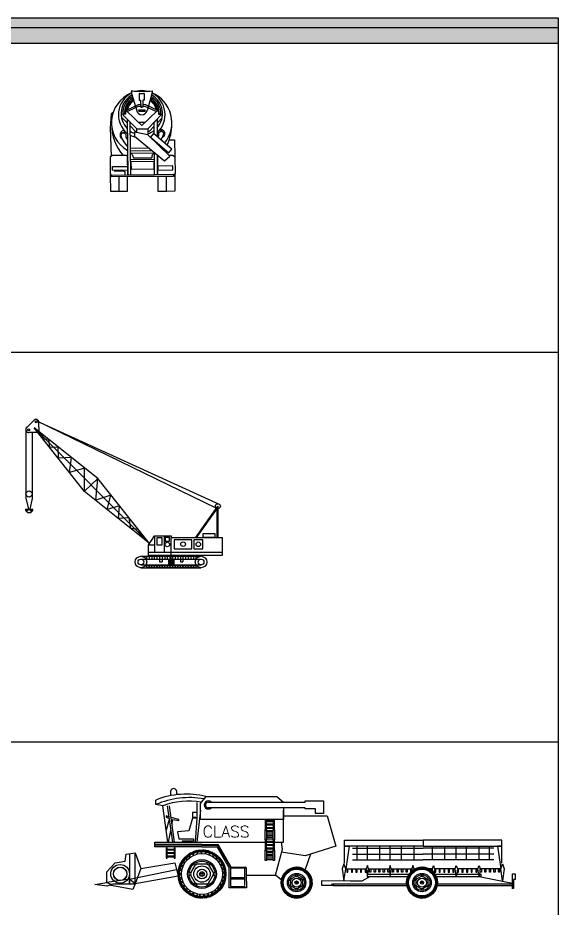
# Model space of a CAD drawing. Extents: x -121210 to 57230, y 84783 to 157800.
# Drawn here: x 34759 to 57230, y 120791 to 157800 of the extents above; entities that cross this region are included whole.
import ezdxf

# ---------------------------------------------------------------- set-up
doc = ezdxf.new("R2010")
doc.units = 0
doc.header["$MEASUREMENT"] = 0
doc.layers.get('0').update_dxf_attribs({"linetype": 'CONTINUOUS'})
doc.styles.get("Standard").update_dxf_attribs({"font": 'COMPLEX.SHX'})

# ---------------------------------------------------------------- blocks, each defined once
blk = doc.blocks.new('A$C13380A62')
for p, q in [((1117, 5300), (1250, 5278)), ((1117, 5300), (1131, 5153)), ((1131, 5153), (1395, 4237)), ((1250, 5278), (2088, 5268)), ((1533, 5154), (1533, 4802)), ((1562, 5143), (1533, 5154)), ((1592, 5135), (1562, 5143)), ((1750, 5143), (1719, 5135)), ((1780, 5154), (1750, 5143)), ((1781, 5154), (1781, 4802)), ((2088, 5268), (2210, 5286)), ((2210, 5286), (2196, 5139)), ((1533, 4802), (1601, 4799)), ((1623, 5130), (1592, 5135)), ((1601, 4799), (1605, 4436)), ((1655, 5128), (1623, 5130)), ((1687, 5130), (1655, 5128)), ((1719, 5135), (1687, 5130)), ((1713, 4799), (1709, 4436)), ((1781, 4802), (1713, 4799)), ((2196, 5139), (1937, 4239)), ((1474, 4562), (800, 4246)), ((800, 4246), (877, 4227)), ((877, 4227), (800, 4246)), ((800, 4246), (804, 4058)), ((877, 4227), (1661, 3465)), ((877, 4227), (902, 4202)), ((902, 4202), (1494, 4479)), ((1604, 4565), (1474, 4562)), ((1494, 4479), (1604, 4482)), ((1838, 4279), (1498, 4276)), ((1498, 4276), (1499, 4215)), ((1499, 4215), (1839, 4218)), ((1604, 4482), (1604, 4565)), ((1605, 4436), (1657, 4435)), ((1709, 4436), (1657, 4435)), ((1661, 3465), (2465, 4233)), ((1868, 4562), (1710, 4566)), ((1710, 4566), (1710, 4483)), ((1710, 4483), (1826, 4479)), ((1826, 4479), (2428, 4198)), ((1839, 4218), (1838, 4279)), ((2542, 4246), (1868, 4562)), ((2428, 4198), (2465, 4233)), ((2465, 4233), (2542, 4246)), ((2465, 4233), (2542, 4246)), ((2542, 4246), (2538, 4064)), ((47, 4070), (5, 3345)), ((158, 4146), (47, 4070)), ((596, 3903), (894, 3606)), ((804, 4058), (646, 4053)), ((646, 4053), (1396, 3301)), ((892, 3806), (927, 874)), ((1053, 3645), (892, 3806)), ((1985, 3295), (2714, 4063)), ((2305, 3632), (2462, 3798)), ((2462, 3798), (2473, 2877)), ((2734, 3879), (2464, 3596)), ((2538, 4064), (2696, 4059)), ((5, 3345), (12, 2879)), ((1086, 876), (1053, 3645)), ((1064, 3434), (1337, 3161)), ((1396, 3301), (1985, 3295)), ((1398, 3098), (1396, 3301)), ((1396, 3301), (1985, 3295)), ((1478, 3643), (1852, 3647)), ((1985, 3295), (1987, 2980)), ((2307, 3429), (2045, 3153)), ((2313, 3016), (2305, 3632)), ((2645, 3283), (2737, 3259)), ((12, 2879), (56, 1847)), ((555, 3116), (519, 3030)), ((519, 3030), (527, 2910)), ((527, 2910), (565, 2817)), ((639, 3183), (555, 3116)), ((565, 2817), (673, 2712)), ((578, 2938), (591, 3031)), ((600, 2848), (578, 2938)), ((591, 3031), (640, 3083)), ((591, 3031), (640, 3083)), ((673, 2712), (600, 2848)), ((730, 3207), (639, 3183)), ((640, 3083), (694, 3124)), ((640, 3083), (706, 3091)), ((694, 3124), (787, 3145)), ((706, 3091), (761, 3069)), ((761, 3069), (811, 3019)), ((811, 3019), (825, 2978)), ((826, 2925), (822, 2851)), ((822, 2851), (900, 2750)), ((825, 2978), (826, 2925)), ((1987, 2980), (1273, 3122)), ((1273, 3122), (1283, 2906)), ((1273, 3120), (1283, 2906)), ((1987, 2980), (1283, 3120)), ((1283, 2906), (2857, 1620)), ((1283, 2906), (2857, 1620)), ((1337, 3161), (1397, 3160)), ((2045, 3153), (1986, 3154)), ((3131, 1855), (1987, 2980)), ((3131, 1855), (1987, 2980)), ((2274, 3049), (2112, 2861)), ((2112, 2861), (3080, 2032)), ((3240, 2218), (2274, 3049)), ((2499, 2855), (2554, 2927)), ((2550, 3001), (2551, 3054)), ((2554, 2927), (2550, 3001)), ((2551, 3054), (2565, 3095)), ((2565, 3095), (2615, 3145)), ((2682, 3200), (2596, 3220)), ((2615, 3145), (2670, 3167)), ((2670, 3167), (2736, 3159)), ((2736, 3159), (2682, 3200)), ((2776, 2924), (2703, 2788)), ((2811, 2893), (2703, 2788)), ((2736, 3159), (2785, 3107)), ((2785, 3107), (2736, 3159)), ((2737, 3259), (2821, 3192)), ((2798, 3014), (2776, 2924)), ((2785, 3107), (2798, 3014)), ((2849, 2986), (2811, 2893)), ((2821, 3192), (2857, 3106)), ((2857, 3106), (2849, 2986)), ((903, 2385), (673, 2712)), ((2478, 2497), (2478, 2548)), ((2490, 2485), (2513, 2518)), ((2703, 2788), (2656, 2721)), ((3105, 2708), (3388, 2713)), ((3388, 2713), (3396, 1836)), ((115, 1897), (0, 1800)), ((915, 1894), (115, 1897)), ((927, 874), (915, 1894)), ((1070, 2279), (2008, 2291)), ((1072, 2140), (2182, 2153)), ((1072, 2014), (1097, 1998)), ((1073, 2015), (2324, 2030)), ((1097, 1998), (1120, 1980)), ((1120, 1980), (1141, 1960)), ((1141, 1960), (1160, 1937)), ((1160, 1937), (1173, 1918)), ((1173, 1918), (1183, 1897)), ((1183, 1897), (1192, 1875)), ((1192, 1875), (1199, 1852)), ((2204, 1891), (2197, 1868)), ((2213, 1913), (2204, 1891)), ((2223, 1934), (2213, 1913)), ((2236, 1953), (2223, 1934)), ((2255, 1976), (2236, 1953)), ((2276, 1996), (2255, 1976)), ((2299, 2014), (2276, 1996)), ((2324, 2030), (2299, 2014)), ((2338, 885), (2324, 2056)), ((2496, 884), (2484, 1925)), ((2484, 1925), (2496, 884)), ((3067, 1918), (3289, 1920)), ((3080, 2032), (3240, 2218)), ((3289, 1920), (3405, 1825)), ((0, 1800), (5, 929)), ((1077, 1687), (2328, 1702)), ((1113, 1578), (2296, 1592)), ((1118, 1165), (1113, 1578)), ((1199, 1852), (1203, 1831)), ((1203, 1831), (1205, 1810)), ((1205, 1810), (1205, 1764)), ((1205, 1764), (2191, 1775)), ((2193, 1847), (2191, 1826)), ((2191, 1826), (2191, 1775)), ((2197, 1868), (2193, 1847)), ((2296, 1592), (2301, 1179)), ((2857, 1620), (3131, 1855)), ((2857, 1620), (3131, 1855)), ((3405, 1825), (3410, 954)), ((118, 1116), (119, 1324)), ((910, 1115), (118, 1116)), ((119, 1324), (911, 1323)), ((209, 1116), (210, 1081)), ((210, 1081), (719, 1077)), ((719, 1077), (766, 1047)), ((766, 1047), (770, 996)), ((770, 996), (771, 874)), ((911, 1323), (910, 1115)), ((2301, 1179), (1118, 1165)), ((3292, 1347), (2500, 1337)), ((2500, 1337), (2503, 1129)), ((2503, 1129), (3294, 1139)), ((3294, 1139), (3292, 1347)), ((3410, 954), (3385, 906)), ((5, 929), (31, 881)), ((32, 0), (27, 882)), ((31, 881), (83, 868)), ((83, 868), (3332, 891)), ((83, 868), (927, 874)), ((84, 770), (83, 868)), ((3333, 793), (84, 770)), ((453, 773), (456, 2)), ((472, 2), (468, 773)), ((897, 776), (900, 4)), ((927, 874), (1086, 876)), ((1086, 876), (2338, 885)), ((2496, 884), (2338, 885)), ((3333, 891), (2496, 884)), ((2521, 10), (2517, 787)), ((2942, 790), (2945, 12)), ((2965, 12), (2961, 790)), ((3332, 891), (3333, 793)), ((3385, 906), (3333, 891)), ((3389, 913), (3393, 14)), ((456, 2), (32, 0)), ((900, 4), (472, 2)), ((2945, 12), (2521, 10)), ((3393, 14), (2965, 12))]:
    blk.add_line(p, q)
for centre, radius, start, end in [((1759, 3615), 1686, 111.9405, 239.8509), ((1719, 4036), 1286, 117.3002, 230.049), ((1646, 4097), 1200, 77.8838, 100.7489), ((1555, 3615), 1686, 320.6444, 67.8931), ((1600, 4034), 1286, 312.5881, 62.6998), ((1688, 4097), 1109, 118.718, 224.5803), ((1680, 4097), 1021, 119.666, 182.4449), ((1684, 4097), 942, 120.8427, 182.1246), ((1680, 4103), 862, 122.2392, 169.0886), ((1686, 4097), 809, 123.3405, 165.556), ((1646, 4097), 809, 14.444, 56.6595), ((1652, 4103), 862, 10.9114, 57.7608), ((1646, 4097), 942, 357.8754, 59.1573), ((1646, 4097), 1021, 358.0615, 60.334), ((1646, 4097), 1109, 317.7623, 61.4313), ((1666, 4321), 284, 197.3351, 343.0877), ((2599, 3535), 2525, 179.4857, 220.7446), ((716, 3535), 2525, 334.1084, 0.5143), ((1646, 4108), 1109, 238.0435, 250.5296), ((1647, 4015), 1200, 240.774, 255.5758), ((1646, 4097), 1109, 287.8801, 306.7689), ((1555, 3615), 1686, 310.3752, 312.2511), ((719, 3535), 2525, 326.7454, 328.4021)]:
    blk.add_arc(centre, radius, start, end)
blk = doc.blocks.new('A$C6B044D8E')
for p, q in [((52, 5827), (339, 6112)), ((460, 6113), (8080, 2631)), ((7930, 2482), (460, 6113)), ((563, 5617), (559, 6050)), ((11, 5773), (11, 2894)), ((563, 5617), (150, 5621)), ((277, 5624), (277, 2886)), ((3003, 3717), (362, 5812)), ((2457, 3170), (362, 5812)), ((5162, 1012), (362, 5812)), ((736, 5347), (702, 5537)), ((975, 5333), (736, 5347)), ((1009, 5005), (975, 5333)), ((1356, 5019), (1009, 5005)), ((1377, 4550), (1356, 5019)), ((1914, 4584), (1377, 4550)), ((1833, 3958), (1914, 4584)), ((2459, 4142), (1833, 3958)), ((2448, 3180), (2459, 4142)), ((3007, 3711), (2448, 3180)), ((2925, 2804), (3007, 3711)), ((5162, 1012), (3003, 3717)), ((5162, 1012), (2457, 3170)), ((3551, 3014), (2925, 2804)), ((3401, 2416), (3551, 3014)), ((11, 2894), (120, 2438)), ((277, 2886), (188, 2431)), ((0, 2442), (308, 2442)), ((90, 2301), (218, 2301)), ((3905, 2572), (3401, 2416)), ((3871, 2049), (3905, 2572)), ((7065, 1248), (8001, 2558)), ((7098, 1224), (7961, 2433)), ((7961, 2433), (7961, 1248)), ((8001, 2558), (8001, 1248)), ((4314, 2069), (3871, 2049)), ((4382, 1634), (4314, 2069)), ((4695, 1586), (4382, 1634)), ((4831, 1274), (4695, 1586)), ((5111, 940), (5368, 1321)), ((5368, 1321), (6053, 1321)), ((5368, 1321), (5368, 655)), ((5471, 940), (5471, 1264)), ((5471, 1264), (5665, 1264)), ((5665, 1264), (5665, 940)), ((5762, 1321), (5762, 655)), ((5813, 1253), (5813, 1110)), ((5984, 1253), (5813, 1253)), ((5813, 1110), (5984, 1110)), ((5984, 1110), (5984, 1253)), ((6052, 240), (6052, 1246)), ((6053, 1321), (6053, 1253)), ((6053, 1253), (8186, 1253)), ((6178, 1157), (6178, 793)), ((6920, 1157), (6178, 1157)), ((6920, 793), (6920, 1157)), ((7000, 1157), (7000, 787)), ((7370, 1157), (7000, 1157)), ((7370, 787), (7370, 1157)), ((7387, 1254), (7387, 1425)), ((7387, 1425), (7872, 1425)), ((7872, 1254), (7387, 1254)), ((7872, 1425), (7872, 1254)), ((8186, 1253), (8186, 655)), ((5111, 655), (5111, 940)), ((5368, 934), (5111, 934)), ((5665, 940), (5471, 940)), ((6178, 793), (6920, 793)), ((7000, 787), (7370, 787)), ((4802, 480), (7290, 480)), ((5037, 480), (5037, 360)), ((5111, 512), (5111, 655)), ((5111, 655), (8186, 655)), ((8186, 512), (5111, 512)), ((5139, 480), (5139, 360)), ((5248, 480), (5248, 360)), ((5356, 480), (5356, 360)), ((5465, 480), (5465, 360)), ((5573, 480), (5573, 240)), ((5579, 478), (5579, 512)), ((5579, 512), (6549, 512)), ((6549, 478), (5579, 478)), ((5681, 480), (5681, 240)), ((5790, 480), (5790, 360)), ((5898, 480), (5898, 360)), ((6006, 480), (6006, 360)), ((6115, 480), (6115, 360)), ((6223, 480), (6223, 360)), ((6332, 480), (6332, 360)), ((6440, 480), (6440, 240)), ((6548, 480), (6548, 240)), ((6549, 512), (6549, 478)), ((6657, 480), (6657, 360)), ((6765, 480), (6765, 360)), ((6874, 480), (6874, 360)), ((6982, 480), (6982, 360)), ((7090, 480), (7090, 360)), ((8186, 655), (8186, 512)), ((4802, 360), (7313, 360)), ((4802, 120), (7313, 120)), ((5573, 240), (5681, 240)), ((5950, 360), (5950, 120)), ((5950, 323), (6167, 323)), ((5950, 290), (6167, 290)), ((5950, 250), (6167, 250)), ((5950, 210), (6167, 210)), ((5950, 170), (6167, 170)), ((5950, 130), (6167, 130)), ((6167, 360), (6167, 120)), ((6440, 240), (6548, 240)), ((4802, 0), (7296, 0))]:
    blk.add_line(p, q)
for centre, radius in [((443, 6071), 40), ((133, 5737), 40), ((147, 3063), 129), ((8001, 2558), 104), ((66, 2383), 32.9), ((235, 2383), 32.9), ((5899, 968), 91.1), ((6555, 981), 96.8), ((7188, 975), 96.8), ((4802, 240), 240), ((7302, 240), 240), ((4802, 240), 120), ((5088, 56), 51.3), ((5196, 56), 51.3), ((5305, 56), 51.3), ((5413, 56), 51.3), ((5522, 56), 51.3), ((5630, 56), 51.3), ((5738, 56), 51.3), ((5847, 56), 51.3), ((5955, 56), 51.3), ((6064, 56), 51.3), ((6172, 56), 51.3), ((6280, 56), 51.3), ((6389, 56), 51.3), ((6497, 56), 51.3), ((6605, 56), 51.3), ((6719, 56), 51.3), ((6828, 56), 51.3), ((6936, 56), 51.3), ((7045, 56), 51.3), ((7302, 240), 120)]:
    blk.add_circle(centre, radius)
for centre, radius, start, end in [((441, 6048), 120, 350.8887, 151.0796), ((134, 5742), 120, 124.8445, 282.0955), ((154, 2442), 154, 180, 245.3491), ((154, 2442), 154, 294.6509, 0)]:
    blk.add_arc(centre, radius, start, end)
blk = doc.blocks.new('A$C79B4091A')
for p, q in [((3160, 4263), (3160, 4453)), ((3397, 4453), (3397, 4310)), ((2544, 3884), (2544, 4073)), ((4393, 3931), (4630, 4216)), ((4630, 4216), (7569, 4216)), ((7569, 4216), (7853, 3979)), ((2828, 3836), (2544, 3884)), ((3039, 2319), (2828, 3836)), ((3018, 3836), (3229, 2319)), ((3324, 2319), (3113, 3836)), ((4251, 3964), (4251, 3315)), ((4393, 3267), (4393, 3931)), ((4722, 3986), (8751, 3986)), ((8751, 3749), (4722, 3749)), ((7853, 3749), (7853, 3267)), ((8751, 4033), (9510, 4033)), ((8751, 3986), (8751, 4033)), ((8751, 3702), (8751, 3749)), ((9178, 3702), (8751, 3702)), ((9178, 3512), (9178, 3702)), ((9510, 4033), (9510, 3512)), ((2971, 3410), (2971, 3362)), ((3082, 3379), (2971, 3410)), ((2971, 3362), (3089, 3323)), ((3492, 3267), (3180, 3353)), ((4251, 3552), (4061, 3552)), ((4061, 3552), (4061, 3362)), ((4061, 3362), (4203, 3362)), ((4203, 3362), (4203, 3315)), ((4393, 3647), (4240, 2319)), ((7853, 2319), (7853, 3647)), ((7853, 3410), (9670, 3410)), ((9510, 3512), (9178, 3512)), ((9670, 3410), (10032, 2161)), ((3098, 3262), (2970, 2816)), ((3218, 3081), (3255, 3267)), ((3255, 3267), (3492, 3220)), ((3492, 3220), (3492, 3267)), ((4061, 3315), (3912, 2793)), ((4203, 3315), (4061, 3315)), ((4251, 3315), (4171, 2319)), ((7853, 3267), (4393, 3267)), ((7095, 3267), (7095, 2841)), ((7142, 3267), (7095, 3267)), ((7142, 2841), (7142, 3267)), ((7142, 3220), (7427, 3220)), ((7427, 3173), (7142, 3173)), ((7142, 3078), (7427, 3078)), ((7427, 3030), (7142, 3030)), ((7427, 3267), (7427, 2841)), ((7474, 3267), (7427, 3267)), ((7427, 3220), (7427, 3173)), ((7427, 3078), (7427, 3030)), ((7474, 2841), (7474, 3267)), ((3065, 2319), (3162, 2801)), ((3919, 2793), (3445, 2746)), ((3445, 2746), (3492, 2462)), ((7095, 2841), (7142, 2841)), ((7095, 2414), (7095, 2841)), ((7095, 2841), (7142, 2841)), ((7142, 2936), (7427, 2936)), ((7427, 2888), (7142, 2888)), ((7142, 2841), (7142, 2414)), ((7427, 2793), (7142, 2793)), ((7142, 2746), (7427, 2746)), ((7427, 2651), (7142, 2651)), ((7142, 2604), (7427, 2604)), ((7427, 2936), (7427, 2888)), ((7427, 2841), (7474, 2841)), ((7427, 2841), (7474, 2841)), ((7427, 2414), (7427, 2841)), ((7427, 2746), (7427, 2793)), ((7427, 2604), (7427, 2651)), ((7474, 2841), (7474, 2414)), ((2497, 2134), (2497, 2319)), ((2497, 2319), (7853, 2319)), ((3492, 2462), (4108, 2462)), ((4108, 2367), (3634, 2367)), ((3634, 2367), (3634, 2319)), ((4108, 2462), (4108, 2367)), ((7142, 2414), (7095, 2414)), ((7095, 2414), (7095, 1988)), ((7427, 2509), (7142, 2509)), ((7142, 2462), (7427, 2462)), ((7142, 1988), (7142, 2414)), ((7142, 2367), (7427, 2367)), ((7427, 2319), (7142, 2319)), ((7142, 2225), (7427, 2225)), ((7427, 2462), (7427, 2509)), ((7474, 2414), (7427, 2414)), ((7427, 2414), (7427, 1988)), ((7427, 2367), (7427, 2319)), ((7427, 2225), (7427, 2177)), ((7474, 1988), (7474, 2414)), ((7806, 2035), (7770, 2319)), ((10389, 2398), (13660, 2398)), ((10389, 1450), (10389, 2398)), ((16931, 2398), (13660, 2398)), ((13660, 2398), (13660, 2161)), ((16931, 1450), (16931, 2398)), ((1307, 1817), (1683, 1883)), ((1683, 592), (1683, 1883)), ((1683, 1883), (1925, 1226)), ((4461, 2219), (2497, 2219)), ((4461, 2191), (2497, 2191)), ((4461, 2134), (2497, 2134)), ((2971, 2082), (2971, 1656)), ((3018, 2082), (2971, 2082)), ((3018, 1656), (3018, 2082)), ((3018, 2035), (3303, 2035)), ((3303, 1988), (3018, 1988)), ((3018, 1893), (3303, 1893)), ((3350, 2082), (3303, 2082)), ((3303, 2082), (3303, 1656)), ((3303, 2035), (3303, 1988)), ((3303, 1893), (3303, 1845)), ((3350, 1656), (3350, 2082)), ((3986, 2191), (3989, 2219)), ((4114, 1781), (4118, 1867)), ((4118, 1867), (4218, 1904)), ((4218, 1904), (4268, 1833)), ((4272, 1828), (4292, 1912)), ((4292, 1912), (4398, 1930)), ((4398, 1930), (4434, 1851)), ((4435, 1854), (4471, 1933)), ((4461, 2219), (5139, 2219)), ((4461, 2191), (5122, 2191)), ((4461, 2134), (5089, 2134)), ((4471, 1933), (4578, 1929)), ((4578, 1929), (4597, 1844)), ((4597, 1840), (4648, 1910)), ((4648, 1910), (4752, 1886)), ((4752, 1886), (4755, 1799)), ((4757, 1802), (4821, 1860)), ((4821, 1860), (4918, 1816)), ((5598, 1252), (5089, 2134)), ((5655, 1267), (5122, 2191)), ((5680, 1282), (5139, 2219)), ((7095, 1988), (7142, 1988)), ((7095, 1561), (7095, 1988)), ((7095, 1988), (7142, 1988)), ((7427, 2177), (7142, 2177)), ((7142, 2082), (7427, 2082)), ((7427, 2035), (7142, 2035)), ((7142, 1988), (7142, 1561)), ((7427, 1940), (7142, 1940)), ((7142, 1893), (7427, 1893)), ((7427, 2082), (7427, 2035)), ((7427, 1988), (7474, 1988)), ((7427, 1988), (7474, 1988)), ((7427, 1561), (7427, 1988)), ((7427, 1893), (7427, 1940)), ((7474, 1988), (7474, 1561)), ((7521, 945), (7806, 2035)), ((8754, 1751), (7772, 1906)), ((10032, 2161), (8754, 1751)), ((13660, 2161), (10389, 2161)), ((10389, 2161), (10579, 2161)), ((10579, 2161), (10437, 1213)), ((10721, 2066), (13660, 2066)), ((10911, 1592), (10911, 2161)), ((11337, 1592), (11337, 2161)), ((11859, 1592), (11859, 2161)), ((12286, 1592), (12286, 2161)), ((12760, 1592), (12760, 2161)), ((13281, 1592), (13281, 2161)), ((13660, 2161), (16931, 2161)), ((16599, 2066), (13660, 2066)), ((14040, 1592), (14040, 2161)), ((14561, 1592), (14561, 2161)), ((15035, 1592), (15035, 2161)), ((15462, 1592), (15462, 2161)), ((15983, 1592), (15983, 2161)), ((16410, 1592), (16410, 2161)), ((16742, 2161), (16884, 1213)), ((16931, 2161), (16742, 2161)), ((846, 1463), (1267, 1528)), ((1267, 1528), (1307, 1817)), ((1446, 1842), (1446, 592)), ((2971, 1656), (3018, 1656)), ((3303, 1845), (3018, 1845)), ((3018, 1751), (3303, 1751)), ((3303, 1703), (3018, 1703)), ((3303, 1751), (3303, 1703)), ((3303, 1656), (3350, 1656)), ((3707, 1535), (3771, 1620)), ((3750, 1460), (3707, 1535)), ((3771, 1620), (3852, 1587)), ((3823, 1672), (3904, 1743)), ((3851, 1590), (3823, 1672)), ((3904, 1743), (3976, 1694)), ((3960, 1782), (4051, 1838)), ((3973, 1696), (3960, 1782)), ((4051, 1838), (4114, 1778)), ((4918, 1816), (4903, 1730)), ((4903, 1724), (4976, 1770)), ((4976, 1770), (5064, 1710)), ((5064, 1710), (5035, 1628)), ((5038, 1629), (5118, 1660)), ((5118, 1660), (5193, 1583)), ((5144, 1505), (5229, 1520)), ((5193, 1583), (5147, 1508)), ((5229, 1520), (5288, 1430)), ((7142, 1561), (7095, 1561)), ((7427, 1798), (7142, 1798)), ((7142, 1751), (7427, 1751)), ((7427, 1656), (7142, 1656)), ((7142, 1608), (7427, 1608)), ((7427, 1751), (7427, 1798)), ((7427, 1608), (7427, 1656)), ((7474, 1561), (7427, 1561)), ((8980, 1823), (8754, 1182)), ((10721, 1829), (13660, 1829)), ((10721, 1592), (13660, 1592)), ((16599, 1829), (13660, 1829)), ((16599, 1592), (13660, 1592)), ((491, 1068), (846, 1463)), ((1446, 782), (3399, 1188)), ((1925, 1226), (1683, 592)), ((1925, 1226), (3333, 1463)), ((3333, 1463), (3465, 913)), ((3526, 1028), (3532, 1134)), ((3532, 1134), (3617, 1152)), ((3554, 1212), (3582, 1315)), ((3621, 1159), (3554, 1212)), ((3582, 1315), (3669, 1315)), ((3611, 1383), (3659, 1478)), ((3666, 1317), (3611, 1383)), ((3659, 1478), (3744, 1460)), ((3995, 1041), (4191, 1381)), ((4256, 1422), (4667, 1422)), ((4728, 1386), (4934, 1028)), ((5288, 1430), (5229, 1366)), ((5232, 1366), (5319, 1364)), ((5284, 1209), (5368, 1191)), ((5358, 1265), (5288, 1213)), ((5319, 1364), (5358, 1265)), ((5368, 1191), (5389, 1086)), ((5598, 808), (5598, 1252)), ((5655, 484), (5655, 1267)), ((5664, 1281), (6264, 1281)), ((5664, 1252), (6309, 1252)), ((6242, 518), (6242, 1229)), ((6284, 1299), (6264, 1278)), ((6309, 702), (6309, 1252)), ((8000, 1100), (8028, 1126)), ((8028, 1126), (8074, 1092)), ((8068, 1150), (8100, 1172)), ((8074, 1092), (8068, 1150)), ((8100, 1172), (8139, 1133)), ((8140, 1133), (8143, 1191)), ((8143, 1191), (8178, 1207)), ((8178, 1207), (8211, 1164)), ((8213, 1164), (8223, 1219)), ((8223, 1219), (8260, 1231)), ((8260, 1231), (8285, 1184)), ((8298, 1241), (8285, 1184)), ((8298, 1241), (8335, 1248)), ((8335, 1248), (8351, 1193)), ((8351, 1193), (8376, 1247)), ((8376, 1247), (8414, 1249)), ((8414, 1249), (8429, 1194)), ((8429, 1194), (8461, 1244)), ((8461, 1244), (8499, 1241)), ((8499, 1241), (8506, 1184)), ((8506, 1184), (8545, 1228)), ((8545, 1228), (8582, 1220)), ((8582, 1220), (8580, 1163)), ((8580, 1163), (8625, 1201)), ((8625, 1201), (8661, 1187)), ((8661, 1187), (8651, 1131)), ((8652, 1132), (8701, 1165)), ((8701, 1165), (8735, 1146)), ((8735, 1146), (8718, 1092)), ((8718, 1092), (8771, 1117)), ((8771, 1117), (8802, 1094)), ((10366, 1426), (10295, 1213)), ((10295, 1213), (10366, 715)), ((10437, 1213), (10366, 1426)), ((10366, 715), (10437, 1213)), ((10437, 1213), (11290, 1213)), ((10484, 1213), (10484, 1071)), ((10532, 1071), (10532, 1213)), ((10674, 1213), (10674, 1071)), ((10721, 1071), (10721, 1213)), ((10863, 1213), (10863, 1071)), ((10911, 1071), (10911, 1213)), ((11053, 1213), (11053, 1071)), ((11100, 1071), (11100, 1213)), ((11243, 1213), (11243, 1071)), ((11337, 1355), (11290, 1213)), ((11290, 1071), (11290, 1213)), ((11290, 1213), (11337, 881)), ((11385, 1213), (11337, 1355)), ((11337, 881), (11385, 1213)), ((11385, 1213), (12238, 1213)), ((11432, 1071), (11432, 1213)), ((11480, 1213), (11480, 1071)), ((11622, 1071), (11622, 1213)), ((11669, 1213), (11669, 1071)), ((11812, 1071), (11812, 1213)), ((11859, 1213), (11859, 1071)), ((12001, 1071), (12001, 1213)), ((12049, 1213), (12049, 1071)), ((12191, 1071), (12191, 1213)), ((12286, 1355), (12238, 1213)), ((12238, 1213), (12238, 1071)), ((12238, 1213), (12286, 881)), ((12333, 1213), (12286, 1355)), ((12286, 881), (12333, 1213)), ((12333, 1213), (13186, 1213)), ((12380, 1071), (12380, 1213)), ((12428, 1213), (12428, 1071)), ((12570, 1071), (12570, 1213)), ((12617, 1213), (12617, 1071)), ((12760, 1071), (12760, 1213)), ((12807, 1213), (12807, 1071)), ((12949, 1071), (12949, 1213)), ((12997, 1213), (12997, 1071)), ((13139, 1071), (13139, 1213)), ((13234, 1355), (13186, 1213)), ((13186, 1213), (13186, 1121)), ((13186, 1213), (13198, 1131)), ((13214, 1100), (13242, 1126)), ((13281, 1213), (13234, 1355)), ((13242, 1126), (13288, 1092)), ((13277, 1188), (13281, 1213)), ((13281, 1213), (13323, 1213)), ((13283, 1150), (13314, 1172)), ((13288, 1092), (13283, 1150)), ((13314, 1172), (13354, 1133)), ((13355, 1133), (13358, 1191)), ((13358, 1191), (13392, 1207)), ((13392, 1207), (13425, 1164)), ((13427, 1164), (13438, 1219)), ((13438, 1219), (13474, 1231)), ((13474, 1231), (13500, 1184)), ((13512, 1241), (13500, 1184)), ((13512, 1241), (13550, 1248)), ((13550, 1248), (13565, 1193)), ((13565, 1193), (13590, 1247)), ((13590, 1247), (13628, 1249)), ((13628, 1249), (13643, 1194)), ((13643, 1194), (13675, 1244)), ((13675, 1244), (13713, 1241)), ((13713, 1241), (13720, 1184)), ((13720, 1184), (13759, 1228)), ((13759, 1228), (13796, 1220)), ((13796, 1220), (13795, 1163)), ((13795, 1163), (13840, 1201)), ((13840, 1201), (13875, 1187)), ((13875, 1187), (13866, 1131)), ((13866, 1132), (13915, 1165)), ((14040, 1213), (13896, 1213)), ((13915, 1165), (13949, 1146)), ((13949, 1146), (13932, 1092)), ((13932, 1092), (13986, 1117)), ((13945, 1213), (13945, 1186)), ((13986, 1117), (14016, 1094)), ((13992, 1154), (13992, 1213)), ((14040, 1213), (14087, 1355)), ((14056, 1099), (14040, 1213)), ((14087, 1355), (14134, 1213)), ((14134, 1213), (14110, 1040)), ((14988, 1213), (14134, 1213)), ((14134, 1213), (14134, 1071)), ((14182, 1071), (14182, 1213)), ((14324, 1213), (14324, 1071)), ((14371, 1071), (14371, 1213)), ((14514, 1213), (14514, 1071)), ((14561, 1071), (14561, 1213)), ((14703, 1213), (14703, 1071)), ((14751, 1071), (14751, 1213)), ((14893, 1213), (14893, 1071)), ((14940, 1071), (14940, 1213)), ((14988, 1213), (15035, 1355)), ((15035, 881), (14988, 1213)), ((15035, 1355), (15082, 1213)), ((15082, 1213), (15035, 881)), ((15936, 1213), (15082, 1213)), ((15082, 1213), (15082, 1071)), ((15130, 1071), (15130, 1213)), ((15272, 1213), (15272, 1071)), ((15319, 1071), (15319, 1213)), ((15462, 1213), (15462, 1071)), ((15509, 1071), (15509, 1213)), ((15651, 1213), (15651, 1071)), ((15699, 1071), (15699, 1213)), ((15841, 1213), (15841, 1071)), ((15888, 1071), (15888, 1213)), ((15936, 1213), (15983, 1355)), ((15983, 881), (15936, 1213)), ((15983, 1355), (16031, 1213)), ((16031, 1213), (15983, 881)), ((16884, 1213), (16031, 1213)), ((16031, 1071), (16031, 1213)), ((16078, 1213), (16078, 1071)), ((16220, 1071), (16220, 1213)), ((16268, 1213), (16268, 1071)), ((16410, 1071), (16410, 1213)), ((16457, 1213), (16457, 1071)), ((16599, 1071), (16599, 1213)), ((16647, 1213), (16647, 1071)), ((16789, 1071), (16789, 1213)), ((16836, 1213), (16836, 1071)), ((16884, 1213), (16955, 1426)), ((16955, 715), (16884, 1213)), ((16955, 1426), (17026, 1213)), ((17026, 1213), (16955, 715)), ((498, 640), (498, 1076)), ((1446, 782), (498, 640)), ((1446, 592), (1446, 782)), ((1683, 592), (1446, 782)), ((3465, 913), (1683, 592)), ((3603, 989), (3526, 1028)), ((3526, 954), (3607, 989)), ((3542, 849), (3526, 954)), ((3626, 826), (3542, 849)), ((3548, 774), (3621, 823)), ((3583, 673), (3548, 774)), ((4193, 607), (3987, 965)), ((4931, 958), (4722, 597)), ((5393, 906), (5308, 884)), ((5310, 887), (5381, 838)), ((5389, 1086), (5311, 1048)), ((5314, 1047), (5393, 1013)), ((5381, 838), (5359, 733)), ((5393, 1013), (5393, 906)), ((5433, 793), (5409, 688)), ((5438, 808), (5433, 793)), ((5598, 427), (5598, 808)), ((5655, 854), (6253, 854)), ((5655, 797), (6253, 797)), ((6289, 945), (7521, 945)), ((7758, 755), (7521, 945)), ((7801, 738), (7807, 776)), ((7807, 776), (7858, 778)), ((7816, 819), (7826, 856)), ((7858, 778), (7816, 819)), ((7826, 856), (7883, 852)), ((7847, 899), (7862, 934)), ((7883, 852), (7847, 899)), ((7862, 934), (7918, 921)), ((7889, 973), (7909, 1005)), ((7917, 922), (7889, 973)), ((7909, 1005), (7961, 986)), ((7941, 1040), (7966, 1069)), ((7962, 987), (7941, 1040)), ((7966, 1069), (8013, 1043)), ((8013, 1043), (8000, 1100)), ((8152, 532), (8152, 749)), ((8174, 793), (8369, 906)), ((8424, 904), (8601, 803)), ((8638, 756), (8638, 527)), ((8802, 1094), (8778, 1042)), ((8778, 1042), (8834, 1059)), ((8861, 1032), (8830, 985)), ((8830, 985), (8888, 993)), ((8834, 1059), (8861, 1032)), ((8911, 963), (8874, 921)), ((8874, 921), (8933, 921)), ((8888, 993), (8911, 963)), ((8951, 888), (8907, 851)), ((8908, 851), (8966, 843)), ((8979, 807), (8931, 777)), ((8933, 921), (8951, 888)), ((8933, 776), (8988, 761)), ((8937, 981), (8963, 938)), ((8963, 938), (8987, 889)), ((8966, 843), (8979, 807)), ((8987, 889), (9019, 783)), ((8988, 761), (8996, 723)), ((9019, 783), (9033, 691)), ((10484, 1071), (10532, 1071)), ((10674, 1071), (10721, 1071)), ((10863, 1071), (10911, 1071)), ((11053, 1071), (11100, 1071)), ((11450, 900), (11112, 707)), ((11243, 1071), (11290, 1071)), ((11335, 995), (13076, 995)), ((11335, 900), (13025, 900)), ((11480, 1071), (11432, 1071)), ((11669, 1071), (11622, 1071)), ((11859, 1071), (11812, 1071)), ((12049, 1071), (12001, 1071)), ((12238, 1071), (12191, 1071)), ((12428, 1071), (12380, 1071)), ((12617, 1071), (12570, 1071)), ((12807, 1071), (12760, 1071)), ((12997, 1071), (12949, 1071)), ((13016, 738), (13022, 776)), ((13022, 776), (13072, 778)), ((13030, 819), (13040, 856)), ((13072, 778), (13030, 819)), ((13040, 856), (13097, 852)), ((13061, 899), (13077, 934)), ((13097, 852), (13061, 899)), ((13077, 934), (13132, 921)), ((13103, 973), (13124, 1005)), ((13132, 922), (13103, 973)), ((13124, 1005), (13175, 986)), ((13186, 1071), (13139, 1071)), ((13156, 1040), (13180, 1069)), ((13176, 987), (13156, 1040)), ((13180, 1069), (13228, 1043)), ((13228, 1043), (13214, 1100)), ((13367, 532), (13367, 749)), ((13388, 793), (13583, 906)), ((13639, 904), (13815, 803)), ((13853, 756), (13853, 527)), ((14016, 1094), (13992, 1042)), ((13992, 1042), (14049, 1059)), ((14076, 1032), (14044, 985)), ((14045, 985), (14102, 993)), ((14049, 1059), (14076, 1032)), ((14125, 963), (14088, 921)), ((14088, 921), (14147, 921)), ((14102, 993), (14125, 963)), ((14166, 888), (14122, 851)), ((14123, 851), (14180, 843)), ((14134, 1071), (14182, 1071)), ((14143, 995), (16075, 995)), ((14194, 807), (14145, 777)), ((14147, 921), (14166, 888)), ((14147, 776), (14202, 761)), ((14151, 981), (14177, 938)), ((14177, 938), (14201, 889)), ((14180, 843), (14194, 807)), ((14195, 900), (16075, 900)), ((14201, 889), (14234, 783)), ((14202, 761), (14210, 723)), ((14234, 783), (14247, 691)), ((14324, 1071), (14371, 1071)), ((14514, 1071), (14561, 1071)), ((14703, 1071), (14751, 1071)), ((14893, 1071), (14940, 1071)), ((15082, 1071), (15130, 1071)), ((15272, 1071), (15319, 1071)), ((15462, 1071), (15509, 1071)), ((15651, 1071), (15699, 1071)), ((15841, 1071), (15888, 1071)), ((16078, 1071), (16031, 1071)), ((16055, 991), (16055, 887)), ((16055, 887), (17368, 619)), ((16268, 1071), (16220, 1071)), ((16457, 1071), (16410, 1071)), ((16647, 1071), (16599, 1071)), ((16836, 1071), (16789, 1071)), ((17368, 395), (17368, 1006)), ((17368, 1006), (17487, 1006)), ((17487, 768), (17412, 768)), ((17412, 768), (17412, 395)), ((17487, 1006), (17487, 768)), ((0, 569), (498, 640)), ((498, 498), (0, 569)), ((498, 640), (711, 569)), ((711, 569), (498, 498)), ((1592, 354), (604, 533)), ((735, 592), (1683, 592)), ((1683, 592), (1592, 354)), ((3669, 667), (3583, 673)), ((3625, 453), (3601, 492)), ((3610, 605), (3672, 667)), ((3664, 513), (3610, 605)), ((3687, 371), (3625, 453)), ((3750, 524), (3664, 513)), ((3748, 300), (3687, 371)), ((3700, 452), (3750, 524)), ((3770, 371), (3700, 452)), ((3853, 397), (3770, 371)), ((3821, 318), (3856, 398)), ((4671, 570), (4254, 570)), ((5189, 417), (5106, 446)), ((5108, 443), (5140, 362)), ((5248, 507), (5189, 417)), ((5266, 416), (5198, 320)), ((5200, 579), (5248, 507)), ((5293, 566), (5206, 579)), ((5324, 490), (5266, 416)), ((5359, 733), (5272, 729)), ((5275, 727), (5335, 664)), ((5335, 664), (5293, 566)), ((5372, 606), (5324, 490)), ((5409, 688), (5372, 606)), ((6309, 427), (5598, 427)), ((5655, 484), (6253, 484)), ((6309, 702), (6309, 427)), ((7789, 607), (7841, 624)), ((7795, 569), (7789, 607)), ((7792, 692), (7844, 702)), ((7792, 654), (7792, 692)), ((7841, 626), (7792, 654)), ((7848, 548), (7795, 569)), ((7799, 522), (7850, 548)), ((7809, 485), (7799, 522)), ((7844, 705), (7801, 738)), ((7867, 472), (7809, 485)), ((7821, 439), (7867, 472)), ((7837, 404), (7821, 439)), ((7895, 400), (7837, 404)), ((7855, 361), (7896, 400)), ((8364, 378), (8178, 485)), ((8617, 488), (8433, 382)), ((8894, 399), (8927, 350)), ((8951, 391), (8894, 399)), ((8923, 471), (8963, 427)), ((8980, 471), (8923, 471)), ((8998, 555), (8942, 546)), ((8942, 546), (8987, 509)), ((8996, 723), (8946, 702)), ((8947, 699), (8997, 676)), ((9000, 638), (8950, 624)), ((8950, 624), (9000, 593)), ((8963, 427), (8951, 391)), ((9003, 438), (8971, 354)), ((8987, 509), (8980, 471)), ((8997, 676), (9000, 638)), ((9000, 593), (8998, 555)), ((9022, 517), (9003, 438)), ((9038, 609), (9022, 517)), ((9033, 691), (9038, 609)), ((10629, 707), (9430, 708)), ((9430, 708), (9430, 529)), ((9430, 529), (9952, 529)), ((9874, 520), (9874, 603)), ((9917, 575), (9917, 514)), ((12976, 575), (9917, 575)), ((9917, 514), (12983, 514)), ((11112, 707), (10629, 707)), ((13004, 607), (13055, 624)), ((13009, 569), (13004, 607)), ((13006, 654), (13007, 692)), ((13055, 626), (13006, 654)), ((13007, 692), (13058, 702)), ((13063, 548), (13009, 569)), ((13013, 522), (13064, 548)), ((13024, 485), (13013, 522)), ((13059, 705), (13016, 738)), ((13081, 472), (13024, 485)), ((13036, 439), (13081, 472)), ((13051, 404), (13036, 439)), ((13110, 400), (13051, 404)), ((13069, 361), (13110, 400)), ((13579, 378), (13393, 485)), ((13831, 488), (13647, 382)), ((14165, 391), (14108, 399)), ((14108, 399), (14142, 350)), ((14195, 471), (14138, 471)), ((14138, 471), (14178, 427)), ((14213, 555), (14156, 546)), ((14156, 546), (14202, 509)), ((14210, 723), (14161, 702)), ((14161, 699), (14212, 676)), ((14214, 638), (14164, 624)), ((14164, 624), (14214, 593)), ((14178, 427), (14165, 391)), ((14218, 438), (14185, 354)), ((14202, 509), (14195, 471)), ((14212, 676), (14214, 638)), ((14214, 593), (14213, 555)), ((14237, 517), (14218, 438)), ((14253, 609), (14237, 517)), ((14239, 514), (17368, 514)), ((14247, 691), (14253, 609)), ((17368, 575), (14252, 575)), ((17412, 395), (17338, 395)), ((3819, 225), (3748, 300)), ((3887, 184), (3819, 225)), ((3906, 253), (3821, 318)), ((3941, 140), (3887, 184)), ((3981, 295), (3906, 253)), ((4070, 82), (3941, 140)), ((3961, 203), (3981, 289)), ((4056, 154), (3961, 203)), ((4123, 209), (4056, 154)), ((4206, 28), (4070, 82)), ((4123, 124), (4125, 212)), ((4226, 95), (4123, 124)), ((4346, 4), (4206, 28)), ((4281, 162), (4226, 95)), ((4278, 76), (4278, 164)), ((4342, 67), (4278, 76)), ((4377, 149), (4342, 67)), ((4464, 1), (4346, 4)), ((4401, 62), (4377, 146)), ((4508, 65), (4401, 62)), ((4638, 11), (4464, 1)), ((4540, 145), (4508, 65)), ((4581, 71), (4541, 148)), ((4686, 95), (4581, 71)), ((4784, 59), (4638, 11)), ((4701, 180), (4686, 95)), ((4759, 107), (4705, 176)), ((4857, 150), (4759, 107)), ((4882, 96), (4784, 59)), ((4922, 183), (4856, 240)), ((4857, 236), (4857, 150)), ((4974, 144), (4882, 96)), ((5010, 244), (4922, 183)), ((5062, 198), (4974, 144)), ((5064, 287), (4989, 331)), ((4993, 329), (5010, 244)), ((5120, 252), (5062, 198)), ((5140, 362), (5064, 287)), ((5198, 320), (5120, 252)), ((7878, 265), (7839, 325)), ((7875, 328), (7855, 361)), ((7934, 332), (7875, 328)), ((7943, 186), (7878, 265)), ((7899, 288), (7934, 332)), ((7924, 258), (7899, 288)), ((7982, 271), (7924, 258)), ((8019, 121), (7943, 186)), ((7953, 221), (7982, 271)), ((7982, 196), (7953, 221)), ((8037, 217), (7982, 196)), ((8017, 167), (8037, 217)), ((8048, 146), (8017, 167)), ((8089, 75), (8019, 121)), ((8099, 172), (8048, 146)), ((8086, 118), (8100, 171)), ((8121, 101), (8086, 118)), ((8206, 26), (8089, 75)), ((8168, 135), (8121, 101)), ((8162, 79), (8169, 136)), ((8199, 67), (8162, 79)), ((8241, 108), (8199, 67)), ((8341, 1), (8206, 26)), ((8243, 51), (8241, 108)), ((8281, 45), (8243, 51)), ((8317, 92), (8281, 45)), ((8327, 36), (8317, 92)), ((8365, 35), (8327, 36)), ((8461, 1), (8341, 1)), ((8395, 86), (8365, 35)), ((8412, 32), (8395, 86)), ((8451, 36), (8412, 32)), ((8472, 91), (8451, 36)), ((8575, 23), (8461, 1)), ((8498, 40), (8472, 91)), ((8535, 50), (8498, 40)), ((8548, 107), (8535, 50)), ((8581, 60), (8548, 107)), ((8664, 61), (8575, 23)), ((8616, 75), (8581, 60)), ((8621, 134), (8616, 75)), ((8657, 94), (8619, 136)), ((8690, 113), (8657, 94)), ((8754, 110), (8664, 61)), ((8689, 170), (8690, 113)), ((8732, 135), (8690, 171)), ((8762, 159), (8732, 135)), ((8752, 217), (8762, 159)), ((8800, 187), (8752, 217)), ((8811, 153), (8754, 110)), ((8826, 215), (8800, 187)), ((8860, 248), (8808, 271)), ((8808, 270), (8826, 215)), ((8881, 221), (8811, 153)), ((8910, 316), (8856, 332)), ((8856, 332), (8882, 279)), ((8882, 279), (8860, 248)), ((8930, 294), (8881, 221)), ((8927, 350), (8910, 316)), ((8971, 354), (8930, 294)), ((13092, 265), (13053, 325)), ((13090, 328), (13069, 361)), ((13148, 332), (13090, 328)), ((13157, 186), (13092, 265)), ((13113, 288), (13149, 332)), ((13138, 258), (13113, 288)), ((13196, 271), (13138, 258)), ((13233, 121), (13157, 186)), ((13168, 221), (13196, 271)), ((13197, 196), (13168, 221)), ((13252, 217), (13197, 196)), ((13231, 167), (13252, 217)), ((13263, 146), (13231, 167)), ((13304, 75), (13233, 121)), ((13313, 172), (13263, 146)), ((13301, 118), (13315, 171)), ((13335, 101), (13301, 118)), ((13420, 26), (13304, 75)), ((13382, 135), (13335, 101)), ((13377, 79), (13383, 136)), ((13413, 67), (13377, 79)), ((13456, 108), (13413, 67)), ((13556, 1), (13420, 26)), ((13458, 51), (13456, 108)), ((13496, 45), (13458, 51)), ((13532, 92), (13496, 45)), ((13542, 36), (13532, 92)), ((13580, 35), (13542, 36)), ((13675, 1), (13556, 1)), ((13609, 86), (13580, 35)), ((13627, 32), (13609, 86)), ((13665, 36), (13627, 32)), ((13687, 91), (13665, 36)), ((13789, 23), (13675, 1)), ((13712, 40), (13687, 91)), ((13749, 50), (13712, 40)), ((13763, 107), (13749, 50)), ((13795, 60), (13763, 107)), ((13879, 61), (13789, 23)), ((13830, 75), (13795, 60)), ((13836, 134), (13830, 75)), ((13872, 94), (13834, 136)), ((13905, 113), (13872, 94)), ((13968, 110), (13879, 61)), ((13903, 170), (13905, 113)), ((13946, 135), (13904, 171)), ((13976, 159), (13946, 135)), ((13966, 217), (13976, 159)), ((14014, 187), (13966, 217)), ((14025, 153), (13968, 110)), ((14041, 215), (14014, 187)), ((14074, 248), (14022, 271)), ((14022, 270), (14041, 215)), ((14096, 221), (14025, 153)), ((14070, 332), (14096, 279)), ((14124, 316), (14070, 332)), ((14096, 279), (14074, 248)), ((14144, 294), (14096, 221)), ((14142, 350), (14124, 316)), ((14185, 354), (14144, 294))]:
    blk.add_line(p, q)
for centre, radius in [((4461, 996), 995), ((4461, 996), 853), ((4461, 996), 597), ((4461, 996), 540), ((1057, 1003), 389), ((1057, 1003), 281), ((1057, 1003), 276), ((4461, 996), 341), ((4461, 996), 199), ((8395, 641), 640), ((8395, 641), 555), ((13610, 641), 640), ((13610, 641), 555), ((4461, 996), 99), ((4424, 1025), 13.3), ((4424, 958), 13.3), ((4497, 1025), 13.3), ((4497, 958), 13.3), ((8395, 641), 384), ((8395, 641), 327), ((8395, 641), 185), ((13610, 641), 384), ((13610, 641), 327), ((13610, 641), 185), ((8395, 641), 68.7), ((8395, 641), 30.3), ((13610, 641), 68.7), ((13610, 641), 30.3)]:
    blk.add_circle(centre, radius)
for centre, radius, start, end in [((3279, 4429), 121, 11.3099, 168.6901), ((3799, 965), 3352, 75.7172, 111.9914), ((3942, 637), 3536, 80.109, 113.2995), ((3907, 884), 3143, 80.3175, 110.0602), ((4722, 3867), 166, 45.5847, 314.4153), ((4722, 3867), 119, 90, 270), ((4330, 1406), 572, 125.3022, 152.3044), ((4364, 1444), 548, 122.8651, 146.7705), ((4414, 1435), 572, 115.6133, 142.6155), ((4455, 1466), 548, 113.1762, 137.0816), ((4494, 1436), 572, 104.0625, 131.0646), ((4540, 1459), 548, 101.6253, 125.5307), ((4584, 1421), 572, 93.7223, 120.7245), ((4634, 1435), 548, 91.2851, 115.1905), ((4659, 1393), 572, 82.1714, 109.1736), ((4710, 1397), 548, 79.7343, 103.6397), ((4729, 1344), 572, 71.2226, 98.2248), ((4780, 1338), 548, 68.7854, 92.6908), ((4787, 1289), 572, 59.6717, 86.6739), ((4131, 1320), 548, 156.3069, 180.2123), ((4179, 1325), 572, 147.1932, 174.1954), ((4197, 1373), 548, 144.7561, 168.6615), ((4256, 1376), 572, 136.8531, 163.8552), ((4283, 1420), 548, 134.4159, 158.3213), ((4203, 1433), 53.5, 174.6588, 66.3175), ((4718, 1439), 53.5, 119.9249, 359.7226), ((4836, 1274), 548, 57.2346, 81.14), ((4841, 1215), 572, 49.3316, 76.3337), ((4886, 1191), 548, 46.8944, 70.7998), ((4875, 1143), 572, 37.7807, 64.7829), ((4914, 1110), 548, 35.3435, 59.2489), ((4894, 1056), 572, 27.1329, 54.135), ((4027, 1178), 548, 179.8921, 203.7975), ((4070, 1202), 572, 170.7784, 197.7806), ((4067, 1253), 548, 168.3412, 192.2466), ((4123, 1270), 572, 158.7441, 185.7463), ((4926, 1017), 548, 24.6957, 48.6011), ((4898, 977), 572, 15.582, 42.5842), ((4922, 932), 548, 13.1449, 37.0503), ((4885, 886), 572, 5.2418, 32.244), ((8240, 901), 347, 142.5086, 162.5645), ((8139, 993), 203, 131.2393, 166.617), ((8278, 919), 347, 133.3806, 154.3588), ((8189, 1027), 203, 128.4313, 158.9482), ((8318, 935), 347, 127.5834, 146.6901), ((8246, 1051), 203, 119.4356, 150.7426), ((8360, 942), 347, 118.9655, 138.4845), ((8305, 1067), 203, 110.0634, 142.5028), ((8402, 943), 347, 110.1888, 130.2447), ((8365, 1074), 203, 98.9195, 134.2972), ((8444, 937), 347, 101.0608, 122.039), ((8420, 1079), 203, 96.5946, 127.1115), ((8481, 933), 347, 95.7467, 114.8534), ((8479, 1072), 203, 89.9797, 120.4966), ((8522, 920), 347, 89.1318, 108.2385), ((8538, 1056), 203, 80.984, 112.291), ((8559, 899), 347, 80.5139, 100.0328), ((8594, 1031), 203, 71.6118, 104.0512), ((8593, 873), 347, 71.7372, 91.7931), ((8646, 999), 203, 60.4679, 95.8456), ((8622, 843), 347, 62.6092, 83.5874), ((8695, 961), 203, 57.8781, 88.3951), ((8652, 810), 347, 57.0302, 76.1369), ((8737, 916), 203, 48.8824, 80.1894), ((13454, 901), 347, 142.5086, 162.5645), ((13353, 993), 203, 131.2393, 166.617), ((13493, 919), 347, 133.3806, 154.3588), ((13404, 1027), 203, 128.4313, 158.9482), ((13532, 935), 347, 127.5834, 146.6901), ((13460, 1051), 203, 119.4356, 150.7426), ((13574, 942), 347, 118.9655, 138.4845), ((13519, 1067), 203, 110.0634, 142.5028), ((13616, 943), 347, 110.1888, 130.2447), ((13580, 1074), 203, 98.9195, 134.2972), ((13658, 937), 347, 101.0608, 122.039), ((13635, 1079), 203, 96.5946, 127.1115), ((13696, 933), 347, 95.7467, 114.8534), ((13693, 1072), 203, 89.9797, 120.4966), ((13737, 920), 347, 89.1318, 108.2385), ((13752, 1056), 203, 80.984, 112.291), ((13774, 899), 347, 80.5139, 100.0328), ((13808, 1031), 203, 71.6118, 104.0512), ((13807, 873), 347, 71.7372, 91.7931), ((13860, 999), 203, 60.4679, 95.8456), ((13837, 843), 347, 62.6092, 83.5874), ((13910, 961), 203, 57.8781, 88.3951), ((13866, 810), 347, 57.0302, 76.1369), ((13951, 916), 203, 48.8824, 80.1894), ((4001, 1085), 548, 190.2323, 214.1377), ((4023, 1038), 572, 192.6694, 219.6716), ((4040, 1129), 572, 182.3292, 209.3314), ((3992, 1000), 548, 201.7831, 225.6885), ((3954, 1007), 53.5, 232.5302, 125.0338), ((4973, 991), 53.5, 59.8632, 299.0573), ((4817, 745), 572, 342.3107, 9.3128), ((4900, 837), 548, 2.8047, 26.7101), ((4859, 811), 572, 353.691, 20.6932), ((4864, 760), 548, 351.2538, 15.1592), ((7974, 744), 203, 173.857, 206.2964), ((8128, 776), 347, 173.9824, 194.0383), ((7994, 801), 203, 162.7131, 198.0908), ((8152, 811), 347, 164.8544, 185.8326), ((8015, 859), 203, 160.7511, 191.268), ((8173, 850), 347, 159.9032, 179.0099), ((8050, 910), 203, 151.7554, 183.0624), ((8205, 878), 347, 151.2853, 170.8042), ((8091, 954), 203, 142.3832, 174.8226), ((8130, 787), 44.3, 211.4726, 90.7656), ((8398, 940), 44.3, 143.22, 35.8532), ((8645, 800), 44.3, 80.7265, 344.2609), ((8672, 772), 347, 48.4123, 67.9313), ((8771, 866), 203, 39.5103, 71.9497), ((8686, 733), 347, 39.6357, 59.6915), ((8798, 811), 203, 28.3664, 63.744), ((8695, 691), 347, 30.5077, 51.4859), ((8818, 753), 203, 25.1207, 55.6376), ((8699, 650), 347, 24.2728, 43.3795), ((8828, 693), 203, 16.125, 47.432), ((8696, 607), 347, 15.6549, 35.1739), ((8830, 632), 203, 6.7528, 39.1922), ((13188, 744), 203, 173.857, 206.2964), ((13343, 776), 347, 173.9824, 194.0383), ((13209, 801), 203, 162.7131, 198.0908), ((13366, 811), 347, 164.8544, 185.8326), ((13229, 859), 203, 160.7511, 191.268), ((13387, 850), 347, 159.9032, 179.0099), ((13264, 910), 203, 151.7554, 183.0624), ((13419, 878), 347, 151.2853, 170.8042), ((13306, 954), 203, 142.3832, 174.8226), ((13344, 787), 44.3, 211.4726, 90.7656), ((13612, 940), 44.3, 143.22, 35.8532), ((13859, 800), 44.3, 80.7265, 344.2609), ((13886, 772), 347, 48.4123, 67.9313), ((13986, 866), 203, 39.5103, 71.9497), ((13901, 733), 347, 39.6357, 59.6915), ((14012, 811), 203, 28.3664, 63.744), ((13909, 691), 347, 30.5077, 51.4859), ((14032, 753), 203, 25.1207, 55.6376), ((13914, 650), 347, 24.2728, 43.3795), ((14043, 693), 203, 16.125, 47.432), ((13910, 607), 347, 15.6549, 35.1739), ((14045, 632), 203, 6.7528, 39.1922), ((4022, 959), 572, 204.2203, 231.2224), ((4005, 909), 548, 212.1017, 236.0072), ((4043, 874), 572, 214.5389, 241.5411), ((4028, 827), 548, 223.6526, 247.558), ((4072, 800), 572, 226.0898, 253.0919), ((4203, 555), 53.5, 299.127, 180.4022), ((4718, 544), 53.5, 10.0368, 229.2474), ((4666, 586), 548, 317.9825, 341.8879), ((4690, 631), 572, 320.4196, 347.4218), ((4748, 637), 548, 328.3227, 352.2281), ((4763, 686), 572, 330.7598, 357.762), ((4812, 694), 548, 339.8735, 3.7789), ((8098, 697), 347, 191.377, 210.4837), ((7962, 684), 203, 183.2292, 214.5362), ((7959, 623), 203, 192.2249, 222.7418), ((8091, 657), 347, 197.9248, 218.903), ((8110, 738), 347, 182.7591, 202.2781), ((7964, 563), 203, 195.7835, 231.1612), ((8091, 615), 347, 207.0528, 227.1086), ((7979, 503), 203, 206.9274, 239.3668), ((8134, 491), 44.3, 266.3879, 153.1086), ((8400, 352), 44.3, 302.4878, 239.4328), ((8659, 490), 42.2, 29.8617, 270.6498), ((8605, 418), 347, 335.4538, 355.5097), ((8762, 400), 203, 335.3284, 7.7678), ((8634, 449), 347, 344.2305, 3.7495), ((8792, 453), 203, 344.7006, 16.0076), ((8687, 566), 347, 6.8782, 26.9341), ((8823, 571), 203, 355.6089, 30.9866), ((8659, 483), 347, 352.8484, 11.9551), ((8672, 526), 347, 357.7502, 18.7284), ((8815, 510), 203, 353.6963, 24.2132), ((13312, 697), 347, 191.377, 210.4837), ((13176, 684), 203, 183.2292, 214.5362), ((13173, 623), 203, 192.2249, 222.7418), ((13306, 657), 347, 197.9248, 218.903), ((13325, 738), 347, 182.7591, 202.2781), ((13179, 563), 203, 195.7835, 231.1612), ((13305, 615), 347, 207.0528, 227.1086), ((13193, 503), 203, 206.9274, 239.3668), ((13349, 491), 44.3, 266.3879, 153.1086), ((13614, 352), 44.3, 302.4878, 239.4328), ((13873, 490), 42.2, 29.8617, 270.6498), ((13819, 418), 347, 335.4538, 355.5097), ((13976, 400), 203, 335.3284, 7.7678), ((13849, 449), 347, 344.2305, 3.7495), ((14006, 453), 203, 344.7006, 16.0076), ((13901, 566), 347, 6.8782, 26.9341), ((14037, 571), 203, 355.6089, 30.9866), ((13873, 483), 347, 352.8484, 11.9551), ((13886, 526), 347, 357.7502, 18.7284), ((14029, 510), 203, 353.6963, 24.2132), ((4074, 741), 548, 233.9928, 257.8982), ((4122, 722), 572, 236.4299, 263.4321), ((4126, 673), 548, 245.5436, 269.449), ((4176, 665), 572, 247.9808, 274.983), ((4128, 863), 801, 269.1939, 280.8119), ((3956, 2991), 2950, 273.8026, 277.4882), ((4240, 587), 548, 262.9579, 286.8633), ((4290, 593), 572, 265.3951, 292.3973), ((4318, 553), 548, 274.5088, 298.4142), ((4366, 570), 572, 276.9459, 303.9481), ((4413, 534), 548, 284.849, 308.7544), ((4458, 559), 572, 287.2861, 314.2883), ((4498, 532), 548, 296.3998, 320.3052), ((4537, 565), 572, 298.837, 325.8391), ((4586, 556), 548, 306.4316, 330.337), ((4618, 596), 572, 308.8688, 335.871), ((8096, 573), 347, 215.8295, 235.3484), ((8001, 446), 203, 216.2996, 247.6066), ((8108, 532), 347, 224.4474, 243.554), ((8032, 393), 203, 225.2953, 255.8122), ((8132, 494), 347, 229.6147, 250.5929), ((8074, 347), 203, 227.4733, 262.851), ((8154, 458), 347, 238.7426, 258.7985), ((8117, 304), 203, 238.6172, 271.0566), ((8180, 425), 347, 247.5193, 267.0383), ((8166, 268), 203, 247.9894, 279.2964), ((8212, 396), 347, 256.1372, 275.2439), ((8220, 239), 203, 256.9851, 287.502), ((8248, 373), 347, 262.2553, 283.2335), ((8278, 218), 203, 260.114, 295.4917), ((8286, 354), 347, 271.3833, 291.4391), ((8338, 205), 203, 271.2579, 303.6973), ((8326, 341), 347, 280.16, 299.6789), ((8399, 201), 203, 280.6301, 311.9371), ((8368, 334), 347, 288.7779, 307.8845), ((8460, 206), 203, 289.6257, 320.1427), ((8412, 339), 347, 293.9232, 314.9014), ((8519, 223), 203, 291.7819, 327.1595), ((8455, 343), 347, 303.0511, 323.107), ((8577, 243), 203, 302.9257, 335.3651), ((8496, 353), 347, 311.8278, 331.3468), ((8631, 272), 203, 312.2979, 343.6049), ((8535, 369), 347, 320.4457, 339.5524), ((8681, 308), 203, 321.2936, 351.8105), ((8571, 392), 347, 326.3259, 347.3041), ((8724, 352), 203, 324.1845, 359.5622), ((13311, 573), 347, 215.8295, 235.3484), ((13216, 446), 203, 216.2996, 247.6066), ((13322, 532), 347, 224.4474, 243.554), ((13246, 393), 203, 225.2953, 255.8122), ((13346, 494), 347, 229.6147, 250.5929), ((13288, 347), 203, 227.4733, 262.851), ((13368, 458), 347, 238.7426, 258.7985), ((13331, 304), 203, 238.6172, 271.0566), ((13395, 425), 347, 247.5193, 267.0383), ((13381, 268), 203, 247.9894, 279.2964), ((13426, 396), 347, 256.1372, 275.2439), ((13434, 239), 203, 256.9851, 287.502), ((13462, 373), 347, 262.2553, 283.2335), ((13492, 218), 203, 260.114, 295.4917), ((13500, 354), 347, 271.3833, 291.4391), ((13552, 205), 203, 271.2579, 303.6973), ((13540, 341), 347, 280.16, 299.6789), ((13613, 201), 203, 280.6301, 311.9371), ((13582, 334), 347, 288.7779, 307.8845), ((13674, 206), 203, 289.6257, 320.1427), ((13627, 339), 347, 293.9232, 314.9014), ((13734, 223), 203, 291.7819, 327.1595), ((13669, 343), 347, 303.0511, 323.107), ((13792, 243), 203, 302.9257, 335.3651), ((13710, 353), 347, 311.8278, 331.3468), ((13846, 272), 203, 312.2979, 343.6049), ((13750, 369), 347, 320.4457, 339.5524), ((13895, 308), 203, 321.2936, 351.8105), ((13786, 392), 347, 326.3259, 347.3041), ((13938, 352), 203, 324.1845, 359.5622)]:
    blk.add_arc(centre, radius, start, end)
blk.add_text('CLASS', height=474).set_placement((4491, 2523))
blk = doc.blocks.new('FORMATLINES')
at = {"true_color": 0x546d8e}
h = blk.add_hatch(color=155, dxfattribs=at)
h.set_gradient(color1=(68, 68, 68), color2=(84, 109, 142), tint=1)
h.paths.add_polyline_path([(-117481, 157800), (-117481, 156752), (57230, 156752), (57230, 157800)])
at = {"color": 155, "true_color": 0x546d8e}
for p, q in [((-117481, 157800), (57230, 157800)), ((57230, 157800), (57230, 84783)), ((-117481, 157399), (57230, 157399)), ((-117481, 156752), (57230, 156752)), ((-19789, 143902), (57230, 143902)), ((-19789, 127711), (57230, 127711))]:
    blk.add_line(p, q, dxfattribs=at)

msp = doc.modelspace()

# ---------------------------------------------------------------- block references
for name, p in [('FORMATLINES', (0, 0)), ('A$C6B044D8E', (35078, 134941)), ('A$C79B4091A', (37957, 121214))]:
    msp.add_blockref(name, p)
at = {"xscale": 0.7920000000000001, "yscale": 0.7920000000000001, "zscale": 0.7920000000000001}
msp.add_blockref('A$C13380A62', (38598, 150577), dxfattribs=at)

doc.saveas('drawing.dxf')
